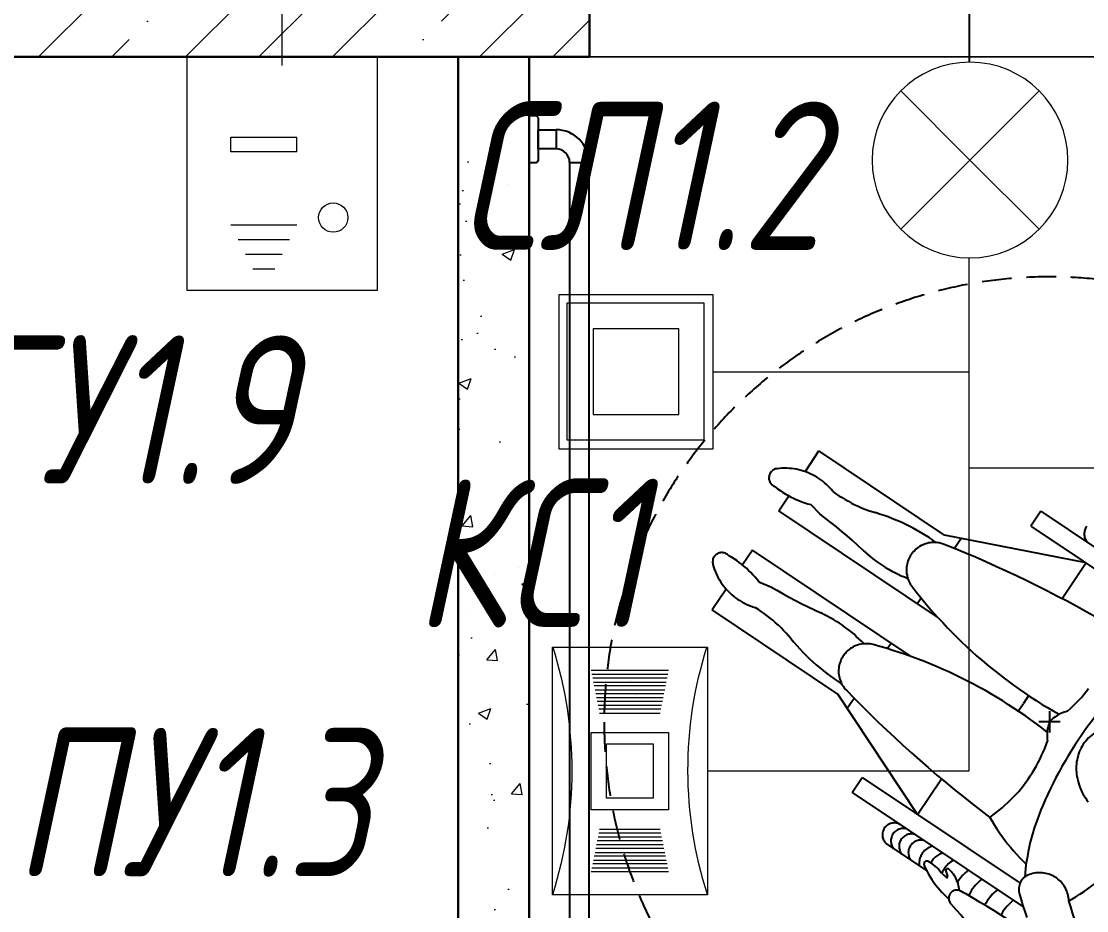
# Model space of a CAD drawing. Extents: x -96705 to 1864084, y -482104 to 235.
# Drawn here: x 558839 to 560632, y -141395 to -139897 of the extents above; entities that cross this region are included whole.
import ezdxf
from ezdxf import colors
from ezdxf.entities.mleader import LeaderData, LeaderLine
from ezdxf.enums import TextEntityAlignment as Align
from ezdxf.math import Vec2, Vec3

# ---------------------------------------------------------------- set-up
doc = ezdxf.new("R2010")
doc.units = 0
doc.header["$LTSCALE"] = 100
for name, pattern in [('ADSK_Штриховая_ш2 п1', [3, 2, -1]), ('CENTER', [2, 1.25, -0.25, 0.25, -0.25]), ('TRATTEGGIATA', [0.75, 0.5, -0.25])]:
    doc.linetypes.add(name, pattern=pattern)
doc.layers.add('Абонентское устройство GC-2001P1', color=7, linetype='Continuous', lineweight=9, true_color=0x800000)
doc.layers.add('Сигнальная лампа MP-0611W2', color=7, linetype='Continuous', lineweight=13, true_color=0x800000)
for name, color, linetype, lineweight in [('АР_Оси', 193, 'Continuous', 9), ('АР_Отметки', 250, 'Continuous', 15), ('АР_Перегородки газоблок', 165, 'Continuous', 30), ('АР_Перегородки газоблок_Штрих', 165, 'Continuous', 5), ('АР_Сущ Несущая стена', 202, 'Continuous', 30), ('АР_тонкая линия', 250, 'Continuous', 0), ('АР_Штриховка монолит', 250, 'Continuous', 9), ('СОУЭ', 3, 'Continuous', 30), ('СС_СЭС_Кабель', 180, 'Continuous', 30), ('текст', 7, 'Continuous', 15)]:
    doc.layers.add(name, color=color, linetype=linetype, lineweight=lineweight)
doc.layers.add('ТХ_сантехника', color=253, linetype='Continuous')
doc.styles.add('DEN', font='isocpeui.ttf', dxfattribs={"width": 0.8, "height": 300})
doc.styles.add('ISOCPEUR', font='isocpeui.ttf', dxfattribs={"height": 250})

# ---------------------------------------------------------------- blocks, each defined once
blk = doc.blocks.new('_DotSmall')
at = {"color": 0, "linetype": 'ByBlock', "const_width": 0.5}
blk.add_lwpolyline([(-0.0625, 0, 1), (0.0625, 0, 1)], format="xyb", close=True, dxfattribs=at)
blk = doc.blocks.new('Из_буфера26453')
at = {"color": 8}
for points in [[(177.4, 314.7), (388.7, 456.6)], [(412.1, 421.6), (388.7, 456.6)], [(365.2, 388.2), (367.5, 391.4), (370.5, 394.3), (373.1, 397.2), (376.3, 400.1), (379.2, 402.8), (382.4, 405.5), (385.8, 407.8), (389, 410.2), (392.5, 412.3), (396.2, 414.5), (399.6, 416.3), (403.3, 418.2), (407, 419.8), (411, 421.3), (414.8, 422.7), (418.7, 423.7), (422.7, 424.8), (426.7, 425.6), (430.7, 426.4), (434.9, 426.9), (438.9, 427.2), (442.9, 427.5), (451.1, 427.5), (455.3, 427.2), (459.3, 426.7)], [(459.3, 426.7), (460.9, 426.4), (462.5, 426.2), (463.8, 425.6), (465.1, 424.8), (466.5, 424), (467.8, 422.9), (468.8, 421.9), (469.9, 420.5), (470.7, 419.5), (471.5, 417.9), (472, 416.6), (472.6, 415), (472.8, 413.7), (473.1, 412.1), (473.1, 408.9), (472.6, 407.3), (472.3, 406), (471.5, 404.4), (470.9, 403), (469.9, 401.7), (469.1, 400.4), (468.1, 399.4), (466.7, 398.6), (465.4, 397.5), (464.1, 397), (462.5, 396.1)], [(462.5, 396.1), (458.5, 393), (454.3, 390.1), (450, 387.2), (445.5, 384.5), (441, 381.9), (436.5, 379.2), (431.7, 377.1), (427.2, 374.7), (422.4, 372.8), (417.4, 371), (412.6, 369.1), (407.6, 367.5), (402.6, 366.2)], [(365.2, 388.2), (360.1, 384.5), (355.1, 381.1), (349.8, 377.9), (344.5, 374.7), (339.2, 371.8), (333.9, 368.8), (328.3, 365.9), (322.7, 363.3), (317.2, 360.9), (311.3, 358.5), (305.5, 356.4), (299.7, 354.5), (293.8, 352.7)], [(456.4, 355.9), (439.7, 381.1)], [(387.4, 350.6), (392.5, 355.9), (397.5, 361.2), (402.6, 366.2)], [(15.1, 355.1), (-272.6, 162)], [(15.1, 355.1), (31.8, 330.1)], [(189.1, 176.6), (456.4, 355.9)], [(190.7, 302), (197, 306.5), (203.4, 310.8), (210.1, 314.7), (216.4, 318.7), (223.3, 322.7), (229.9, 326.2), (236.8, 329.9), (243.7, 333.1), (250.6, 336.5), (257.8, 339.4), (264.9, 342.3), (272.1, 345.3), (279.2, 347.9), (286.7, 350.3), (293.8, 352.7)], [(314.8, 289.6), (323.5, 297.5), (332.3, 305.5), (341.3, 313.4), (350.3, 321.1), (359.3, 328.5), (368.6, 336), (378.1, 343.4), (387.4, 350.6)], [(31.8, 330.1), (-233.9, 151.9)], [(-62.3, 329.3), (-61.2, 328), (-60.2, 326.4), (-59.4, 324.8), (-58.9, 323.3), (-58.3, 321.6), (-58.1, 319.8), (-57.8, 318.2), (-57.8, 314.7), (-58.1, 312.9), (-58.6, 311.3), (-59.1, 309.7), (-59.9, 307.9), (-60.7, 306.5), (-61.8, 305), (-62.9, 303.6)], [(-61, 267.8), (177.4, 314.7)], [(149.3, 309.2), (160.7, 292)], [(-111.6, 156.7), (-95.2, 166.5), (-78.7, 175.8), (-62.3, 185.1), (-45.6, 194.4), (-28.9, 203.4), (-11.9, 212.1), (5, 220.9), (22, 229.4), (39, 237.9), (56.2, 246.1), (73.5, 254), (90.7, 262), (108, 269.7), (125.4, 277.4), (142.9, 284.8), (160.4, 292), (178.2, 299.1)], [(178.2, 299.1), (180.6, 299.9), (183.2, 300.7), (185.9, 301.5), (188.3, 301.8), (190.9, 302.3), (199.1, 302.3), (201.8, 301.8), (204.5, 301.5), (206.8, 300.7), (209.5, 300.2), (212.2, 299.1), (214.5, 298.1), (216.9, 297), (219.3, 295.7), (221.4, 294.1), (223.6, 292.5), (225.7, 290.9), (227.5, 289), (229.4, 287.2), (231.2, 285.1), (232.8, 282.9), (234.4, 280.8), (235.8, 278.4), (236.8, 276), (237.9, 273.7), (238.9, 271), (239.7, 268.6), (240.3, 265.9), (240.8, 263.3), (241.1, 260.7), (241.3, 258), (241.3, 252.7), (241.1, 250), (240.5, 247.4), (240, 244.7), (239.2, 242.1), (238.4, 239.7), (237.3, 237.1), (236.3, 234.7), (235, 232.6), (233.4, 230.2), (231.8, 228)], [(233.6, 110.3), (500.9, 289.6)], [(314.8, 289.6), (310.3, 285.3), (305.8, 281.3), (301.2, 277.6), (296.5, 273.9), (291.7, 270.5), (286.7, 267), (281.6, 263.6), (276.6, 260.4), (271.5, 257.5), (266.2, 254.3), (260.9, 251.6), (255.6, 249), (250.1, 246.3), (244.8, 244.2), (239.2, 241.8)], [(500.9, 289.6), (517.6, 264.6)], [(489.8, 236), (493, 240), (496.4, 243.9), (499.9, 247.9), (503.6, 251.6), (507.3, 255.3), (511, 258.8), (515, 262.2), (519, 265.7), (523.2, 268.6), (527.2, 271.8), (531.7, 274.7), (535.9, 277.4), (540.4, 280)], [(540.4, 280), (541.5, 281.1), (542.8, 282.1), (544.1, 282.9), (545.5, 283.7), (546.8, 284.3), (548.4, 284.8), (550, 285.1), (551.6, 285.3), (553.2, 285.3), (554.5, 285.1), (556.1, 284.8), (557.7, 284.3), (559, 283.7), (560.3, 282.9), (561.6, 282.1), (563, 281.1), (564.1, 280), (565.1, 278.7), (565.9, 277.6), (566.7, 276), (567.2, 274.7), (567.5, 273.1), (567.7, 271.5), (568, 270.2), (568, 268.6), (567.7, 267), (567.5, 265.4)], [(-61, 267.8), (-20.7, 207.6)], [(567.5, 265.4), (566.4, 261.5), (565.1, 257.7), (563.5, 253.8), (561.9, 250), (560.3, 246.3), (558.2, 242.6), (556.3, 239.2), (554, 235.7), (551.9, 232.3), (549.4, 229.1), (546.8, 225.9), (544.1, 222.7), (541.2, 219.8), (538.4, 216.9), (535.4, 214.3), (532.2, 211.6), (529, 208.9), (525.6, 206.5), (522.2, 204.5), (518.7, 202.3), (515, 200.4), (511.3, 198.6), (507.6, 197), (503.8, 195.4), (499.9, 194.1), (496.2, 192.8)], [(489.8, 236), (483.2, 233.1), (476.5, 230.4), (469.6, 227.8)], [(231.8, 228), (224.9, 219), (217.7, 210), (210.6, 201.3), (203.1, 192.5), (195.7, 184), (188, 175.5), (180.3, 167.3), (172.6, 158.8), (164.7, 150.9), (156.7, 142.6), (148.5, 134.7), (140.3, 127), (131.8, 119.3), (123.3, 111.6), (114.8, 104.2), (106.1, 96.8), (97.3, 89.6), (88.3, 82.5), (79.3, 75.6), (70.3, 68.7), (61, 62), (51.7, 55.4), (42.5, 48.8), (32.9, 42.4), (23.3, 36.3), (13.8, 30.2), (4, 24.4), (-5.8, 18.5), (-15.6, 13)], [(469.6, 227.8), (459.6, 221.9), (449.2, 215.9), (438.9, 210.3), (428.3, 204.7), (417.7, 199.1), (407, 193.8), (396.5, 188.8), (385.6, 183.8)], [(545, 223.8), (568.3, 188.8)], [(216.7, 208.7), (222.7, 199.4)], [(312.9, 131.8), (317.2, 136), (321.4, 140.3), (325.9, 144.2), (330.1, 148.2), (334.9, 152.2), (339.4, 155.9), (344.5, 159.3), (349.2, 163.1), (354.3, 166.3), (359.3, 169.4), (364.4, 172.6), (369.7, 175.5), (375, 178.4), (380.3, 181.1), (385.6, 183.8)], [(356.9, 46.9), (568.3, 188.8)], [(436.2, 140.5), (439.9, 145.3), (444.2, 149.8), (448.4, 154.3), (452.6, 158.8), (456.9, 163.1), (461.7, 167.1), (466.2, 171.3), (470.9, 175), (475.7, 179), (480.8, 182.7), (485.8, 186.1), (490.8, 189.6), (496.2, 192.8)], [(-29.7, 18), (-34.5, 22.5), (-39.2, 27), (-44, 31.5), (-48.5, 36.3), (-53, 41.1), (-57.3, 46.1), (-61.2, 51.2), (-65.2, 56.5)], [(4.5, -17.2), (13.5, -10.1), (22.5, -3.2), (31.8, 3.4), (41.1, 10.1), (50.4, 16.4), (59.9, 22.8), (69.5, 29.1), (79, 35.3), (88.6, 41.1), (98.4, 46.9), (108.5, 52.8), (118.3, 58.1), (128.3, 63.7), (138.4, 68.9), (148.5, 74), (158.9, 79), (169.2, 83.8), (179.5, 88.6), (189.9, 93), (200.5, 97.3), (211.1, 101.6), (221.7, 105.8), (232.3, 109.8), (242.9, 113.5), (253.8, 117.2), (264.6, 120.6), (275.5, 124.1), (286.4, 127.3), (297.3, 130.2)], [(273.7, 123.6), (267.3, 132.8)], [(297.3, 130.2), (299.9, 131), (302.6, 131.5), (305.2, 131.8), (313.2, 131.8), (315.8, 131.5), (318.5, 131), (321.2, 130.5), (323.8, 129.6), (326.2, 128.9), (328.8, 127.8), (331.2, 126.5), (333.3, 125.1), (335.7, 123.8), (337.9, 122.2), (340, 120.4), (341.8, 118.5), (343.7, 116.7), (345.5, 114.8), (347.1, 112.4), (348.4, 110.3), (349.8, 107.9), (351.1, 105.5), (352.2, 103.1), (353.2, 100.8), (354, 98.1), (354.5, 95.4), (355.1, 92.8), (355.3, 90.2), (355.6, 87.5), (355.6, 82.2), (355.3, 79.5), (354.8, 76.9), (354.3, 74.3), (353.5, 71.8), (352.7, 69.2), (351.6, 66.8), (350.6, 64.4), (349.2, 62), (347.6, 59.6), (346.1, 57.6), (344.5, 55.4), (342.6, 53.6)], [(436.2, 140.5), (431.2, 134.4), (426.2, 128.9), (421.1, 123), (415.8, 117.5), (410.2, 111.9), (404.7, 106.6), (399.1, 101.3), (393.3, 96.2), (387.4, 91.2), (381.6, 86.5), (375.5, 81.7), (369.4, 76.9), (363, 72.7), (356.7, 68.2), (350.3, 63.9)], [(-127, 66.5), (-119.9, 59.1), (-112.7, 51.4), (-105.5, 43.7), (-98.6, 36.1), (-91.7, 28.1), (-85.1, 19.9), (-78.5, 11.9), (-72.1, 3.4), (-65.8, -4.8), (-59.7, -13.3), (-53.6, -21.7), (-47.7, -30.5)], [(35.3, 45.3), (44.6, 31.3)], [(342.6, 53.6), (329.4, 40), (316.1, 26.5), (302.6, 13), (288.8, -0.3), (275.3, -13.3), (261.2, -26.3), (247.4, -39.2), (233.1, -52), (219.1, -64.5), (204.7, -76.9), (190.2, -89.4), (175.5, -101.6), (161, -113.8), (146.1, -125.7), (131.3, -137.4), (116.4, -149), (101.3, -160.7)], [(223, -156), (356.9, 46.9)], [(341, 23.1), (329.6, 40)], [(-29.7, 18), (-26.8, 17.2), (-23.9, 16.4), (-21.2, 15.4), (-18.3, 14.3), (-15.6, 13), (-13, 11.4), (-10.6, 9.8), (-8.2, 8.2), (-5.8, 6.4), (-3.5, 4.2), (-1.3, 2.1), (0.5, 0)], [(0.5, 18), (0.5, -18)], [(53.8, 17.5), (44.6, 31.3)], [(-17.5, 0), (18.6, 0)], [(-1.3, 2.6), (0, 0), (1.1, -2.7), (2.1, -5.6), (2.9, -8.5), (3.7, -11.4), (4.3, -14.3), (4.5, -17.2), (4.8, -20.2), (4.8, -26.3), (4.5, -29.2), (4, -32.1)], [(-79.5, -16.2), (-76.4, -18), (-73.5, -19.9), (-70.5, -22), (-67.9, -24.4), (-65.2, -26.8), (-62.9, -29.4), (-60.5, -32.1), (-58.3, -34.7), (-56.2, -37.7)], [(-47.7, -30.5), (-41.9, -39.2), (-36.3, -48), (-30.7, -57), (-25.5, -66.1), (-20.4, -75.1), (-15.4, -84.3), (-10.3, -93.4), (-5.6, -102.9), (-1.1, -112.2), (3.5, -121.7), (7.7, -131.3), (11.9, -140.8)], [(101.3, -160.7), (95.7, -156.7), (90.7, -153), (85.4, -148.8), (80.4, -144.5), (75.6, -140.3), (70.8, -135.8), (66, -131.3), (61.5, -126.8), (57, -121.7), (52.5, -116.9), (48.5, -111.9), (44.3, -106.9), (40.3, -101.6), (36.6, -96.3), (32.9, -90.7), (29.4, -85.4), (26, -79.8), (22.5, -74), (19.6, -68.2), (16.4, -62.3), (13.8, -56.5), (11.1, -50.7), (8.5, -44.6), (6.1, -38.4), (4, -32.1)], [(-56.2, -37.7), (-54.3, -40.6), (-52.8, -43.8), (-51.2, -47), (-49.6, -50.1), (-48.5, -53.6), (-47.4, -56.8), (-46.4, -60.2), (-45.9, -63.9), (-45.1, -67.4)], [(-45.1, -67.4), (-44.8, -70.8), (-44.5, -74.3), (-44.5, -81.4), (-44.8, -85.1), (-45.1, -88.6), (-45.6, -92), (-46.4, -95.5), (-47.2, -98.9), (-48, -102.4)], [(-48, -102.4), (-49.3, -106.3), (-50.7, -110.1), (-52.2, -113.8), (-54.1, -117.5), (-55.7, -121.2), (-57.8, -124.6), (-59.9, -128.1), (-62, -131.5), (-64.4, -134.7)], [(316.1, -93.6), (50.1, -271.8)], [(223, -156), (182.7, -95.7)], [(332.8, -118.6), (316.1, -93.6)], [(332.8, -118.6), (44.8, -311.6)], [(11.9, -140.8), (15.1, -148.3), (18, -156), (21, -163.6), (23.6, -171.3), (26.3, -179), (28.6, -187), (30.8, -194.9), (32.9, -202.6), (34.7, -210.6), (36.3, -218.8), (37.9, -226.8), (39.5, -234.7)], [(101.3, -160.7), (97.3, -167.3), (93.4, -174), (89.1, -180.3), (84.9, -186.7), (80.4, -193.1), (75.8, -199.2), (71.1, -205.3), (66, -211.1), (61.3, -216.9), (56.2, -222.8), (50.9, -228.6), (45.6, -233.9), (40, -239.5)], [(240.8, -180.1), (242.6, -179.8), (244.5, -179.5), (246.3, -179.3), (248.2, -179.3), (249.8, -179.5), (251.7, -180.1), (253.5, -180.6), (255.1, -181.1), (256.7, -181.9), (258.3, -183), (259.9, -184), (261.2, -185.1), (262.5, -186.4), (263.6, -188), (264.6, -189.3), (265.4, -190.9), (266.2, -192.8), (266.8, -194.4), (267.3, -196.2), (267.6, -198.1), (267.6, -201.5), (267.3, -203.4), (267, -205.3), (266.5, -206.8), (266, -208.7), (265.2, -210.3), (264.1, -211.9), (263.1, -213.5)], [(250.9, -173.4), (252.4, -172.6), (254.1, -171.9), (255.6, -171.1), (257.2, -170.5), (258.8, -170.3), (260.7, -170), (262.5, -170), (264.1, -170.3), (266, -170.5), (267.6, -170.8), (269.2, -171.3), (270.8, -172.1), (272.4, -172.9), (273.9, -174), (275.3, -175), (276.3, -176.1), (277.6, -177.4), (278.7, -179), (279.5, -180.3), (280.3, -181.9), (280.8, -183.5), (281.4, -185.4), (281.9, -187), (281.9, -192.3), (281.6, -193.9), (281.4, -195.7), (280.6, -197.3), (280, -198.9), (279.2, -200.5), (278.2, -201.8), (277.1, -203.1), (275.8, -204.5), (274.5, -205.5), (273.1, -206.6)], [(227, -189.3), (228.9, -188.8), (230.7, -188.6), (234.4, -188.6), (236, -188.8), (237.9, -189.1), (239.7, -189.6), (241.3, -190.4), (242.9, -191.2), (244.5, -192.3), (246.1, -193.3), (247.4, -194.4), (248.7, -195.7), (249.8, -197.1), (250.9, -198.6), (251.7, -200.2), (252.4, -201.8), (253, -203.7), (253.5, -205.5), (253.8, -207.1), (253.8, -212.7), (253.3, -214.6), (252.7, -216.2), (252.2, -218), (251.4, -219.6), (250.3, -221.2), (249.5, -222.5)], [(197.3, -209.5), (199.4, -210), (201.5, -210.6), (203.4, -211.6), (205.5, -212.7), (207.4, -213.7), (209, -215.1), (210.8, -216.4), (212.4, -218), (213.7, -219.9), (215.1, -221.5), (216.1, -223.6), (217.2, -225.4), (218, -227.5), (218.8, -229.7), (219.3, -231.8), (219.6, -233.9), (219.8, -236), (219.8, -240.5), (219.6, -242.7)], [(273.1, -206.6), (207.4, -250.9)], [(211.6, -200), (213.2, -199.4), (215.1, -199.2), (218.8, -199.2), (220.6, -199.4), (222.2, -199.7), (224.1, -200.2), (225.7, -200.7), (227.5, -201.5), (228.9, -202.6), (230.4, -203.7), (231.8, -205), (233.1, -206.3), (234.2, -207.6), (235.2, -209.2), (236, -210.8), (236.8, -212.4), (237.3, -214), (237.9, -215.9), (238.1, -217.7), (238.4, -219.6), (238.1, -221.5), (238.1, -223), (237.6, -224.9), (237.3, -226.8), (236.6, -228.3), (235.8, -229.9), (235, -231.5), (233.9, -233.1)], [(162.3, -232.8), (164.4, -234.4), (166.8, -235.8), (168.9, -237.6), (171.1, -239.2), (172.9, -241.1), (174.8, -243.2), (176.4, -245.3), (178, -247.4), (179.3, -249.8), (180.6, -252.2), (181.6, -254.8)], [(179.8, -221.2), (181.6, -221.7), (183.8, -222.2), (185.6, -223), (187.5, -224.1), (189.4, -225.1), (190.9, -226.2), (192.5, -227.5), (194.1, -229.1), (195.7, -230.7), (196.8, -232.3), (198.1, -233.9), (199.1, -235.8), (199.9, -237.6)], [(-43.7, -294.6), (-50.7, -290.1), (-57.5, -285.9), (-64.2, -281.1), (-70.8, -276.3), (-77.4, -271.6), (-83.8, -266.5), (-90.2, -261.2), (-96.2, -255.9), (-102.4, -250.6), (-108.4, -245), (-114.3, -239.5), (-120.1, -233.6)], [(39.5, -234.7), (40.3, -241.3), (41.1, -247.7), (41.6, -254.3), (42.2, -260.7)], [(137.4, -249.5), (140, -251.7), (142.4, -254), (145.1, -256.4), (147.2, -258.8), (149.6, -261.5), (151.7, -264.1), (153.5, -266.8), (155.4, -269.7)], [(152.5, -284), (152.7, -281.1), (153, -278.2), (153.8, -275.3), (154.6, -272.3), (155.4, -269.7), (156.4, -267), (157.8, -264.1), (159.1, -261.7), (160.7, -259.1), (162.3, -256.7), (164.2, -254.3), (166, -252.2), (168.1, -250.1), (170.2, -248.2)], [(211.6, -242.1), (209.5, -246.9), (206.8, -251.7), (204.2, -256.4), (201.5, -261.2), (198.6, -265.7), (195.5, -270.2), (192.3, -274.5), (188.8, -278.7), (185.4, -282.9), (181.6, -286.9), (178, -290.9), (174.2, -294.6), (170.2, -298.3)], [(170.2, -248.2), (170.8, -247.7), (171.6, -247.4), (172.9, -247.4), (173.4, -247.7), (174, -248), (174.5, -248.5), (175, -249), (175.3, -249.5), (175.5, -250.1), (175.3, -250.9), (175.3, -251.4)], [(185.6, -250.3), (182.2, -254), (178.5, -258), (174.8, -261.7)], [(185.6, -250.3), (188, -247.7), (190.4, -245.3), (193, -242.9), (195.7, -240.8), (198.6, -238.7), (201.5, -236.8), (204.5, -234.9)], [(203.9, -235.2), (204.7, -234.9), (205.5, -234.7), (206.6, -234.4), (207.4, -234.4), (208.2, -234.7), (209.2, -234.9), (210.1, -235.5), (210.6, -236), (211.4, -236.8), (211.6, -237.6), (211.9, -238.4), (212.2, -239.2), (212.2, -240.3), (211.9, -241.1), (211.6, -242.1)], [(-32.1, -301.3), (-31.8, -298.3), (-31.5, -295.7), (-31, -292.8), (-30.5, -290.1), (-29.4, -287.5), (-28.6, -284.8), (-27.6, -282.2), (-26.3, -279.8), (-24.6, -277.1), (-23.3, -274.7), (-21.5, -272.6), (-19.6, -270.5), (-17.8, -268.4), (-15.6, -266.5), (-13.5, -264.7), (-11.4, -262.8), (-9, -261.5), (-6.6, -259.9), (-4, -258.6), (-1.3, -257.5), (1.3, -256.4), (4, -255.6), (6.6, -255.1), (9.6, -254.6), (12.2, -254), (20.7, -254), (23.6, -254.3), (26.3, -254.8), (29.2, -255.4), (31.8, -256.2), (34.5, -257.2), (37.1, -258.3), (39.5, -259.4), (42.2, -260.7)], [(42.2, -260.7), (43.8, -262.3), (45.1, -263.9), (46.4, -265.4), (47.7, -267), (48.8, -268.9), (49.8, -271), (50.7, -272.9), (51.2, -275), (51.7, -277.1), (52, -279.3), (52.2, -281.4), (52.2, -283.5), (52, -285.6), (51.7, -287.7), (51.2, -289.9)], [(114.6, -264.9), (117.2, -267.3), (120.1, -269.7), (122.5, -272.3), (125.2, -275), (127.5, -277.7), (129.7, -280.6), (131.8, -283.5), (133.7, -286.7), (135.5, -289.9), (137.1, -293)], [(174.8, -261.7), (174.2, -262), (173.7, -262.3), (173.2, -262.3), (172.6, -262), (172.1, -261.7), (171.9, -261.2), (171.9, -260.2), (172.1, -259.6)], [(175.3, -251.4), (174.8, -253.3), (174.2, -254.8), (173.7, -256.4), (172.9, -258), (172.1, -259.6)], [(27.9, -362.8), (38.7, -354.8), (49.6, -347.1), (60.7, -339.7), (71.9, -332.3), (83, -324.9), (94.4, -317.7), (105.8, -310.8), (117.5, -303.9), (128.9, -297), (140.6, -290.4), (152.5, -284)], [(88, -282.7), (91, -285.1), (93.6, -287.5), (96.3, -290.1), (98.9, -292.8), (101.3, -295.7), (103.4, -298.6), (105.5, -301.5), (107.4, -304.7), (109.3, -307.9)], [(145.6, -288.5), (146.4, -287.5), (147.4, -286.7), (148.5, -285.6), (149.8, -284.8), (151.2, -284.3), (152.5, -283.7), (153.8, -283.5), (155.4, -283.2), (158.1, -283.2), (159.6, -283.5), (161, -284), (162.3, -284.5), (163.6, -285.1), (164.7, -285.9), (165.7, -286.9), (166.8, -288), (167.6, -289.1), (168.4, -290.1), (169.2, -291.4), (169.7, -292.8), (170, -294.3), (170.2, -295.7), (170.2, -298.6), (170, -299.9), (169.5, -301.3), (168.9, -302.6), (168.4, -303.9), (167.6, -305.2), (166.8, -306.3)], [(-65.8, -467.8), (-65, -457.2), (-63.9, -446.6), (-62.6, -436), (-61.2, -425.4), (-59.7, -415), (-57.8, -404.4), (-56, -394.1), (-54.1, -383.5), (-51.7, -373.1), (-49.3, -362.8), (-46.9, -352.4), (-44.3, -342.1), (-41.4, -331.7), (-38.4, -321.7), (-35.3, -311.3), (-32.1, -301.3)], [(-32.1, -301.3), (-37.9, -298.1), (-43.7, -294.6)], [(51.2, -289.9), (48.5, -299.6), (45.4, -309.8), (42.2, -319.5), (39, -329.6)], [(61.5, -300.4), (64.4, -302.9), (67.1, -305.2), (69.8, -307.9), (72.1, -310.5), (74.5, -313.5), (76.9, -316.4), (79, -319.5), (80.9, -322.5), (82.7, -325.9)], [(166.8, -306.3), (158.3, -316.1), (149.6, -325.7), (140.8, -335.5), (131.8, -344.7), (123.1, -354.3), (113.8, -363.5), (104.5, -372.6), (95.2, -381.6), (85.7, -390.3), (76.1, -399.1), (66.3, -407.9), (56.5, -416.4), (46.7, -424.8), (36.6, -433), (26.5, -441), (16.2, -449), (5.8, -456.9), (-4.5, -464.6), (-15.1, -472), (-25.7, -479.4), (-36.6, -486.9)]]:
    blk.add_lwpolyline(points, dxfattribs=at)
at = {"color": 8, "linetype": 'TRATTEGGIATA'}
blk.add_circle((0.3, -0.3), 750.2, dxfattribs=at)
blk = doc.blocks.new('A$C946e2b93')
at = {"layer": 'Абонентское устройство GC-2001P1', "color": 6, "lineweight": 15, "true_color": 0xff00ff}
for p, q in [((0, 393.7), (319.9, 393.7)), ((0, 0), (0, 393.7)), ((319.9, 393.7), (319.9, 0)), ((73.8, 258.4), (184.6, 258.4)), ((73.8, 233.8), (73.8, 258.4)), ((184.6, 233.8), (184.6, 258.4)), ((184.6, 233.8), (73.8, 233.8)), ((73.8, 110.7), (184.6, 110.7)), ((86.1, 86.1), (172.3, 86.1)), ((98.4, 61.5), (160, 61.5)), ((110.7, 36.9), (147.6, 36.9)), ((319.9, 0), (0, 0))]:
    blk.add_line(p, q, dxfattribs=at)
blk.add_circle((246.1, 123), 24.6, dxfattribs=at)
blk = doc.blocks.new('A$C8fdd7f7d')
at = {"color": 6, "lineweight": 15, "true_color": 0xff00ff}
for points in [[(0, 495), (494.3, 495), (494.3, 0), (0, 0)], [(29.5, 466.8), (467.5, 466.8), (467.5, 26.7), (29.5, 26.7), (29.5, 26.7)], [(110.8, 384.9), (385.5, 384.9), (385.5, 110.3), (110.8, 110.3)]]:
    blk.add_lwpolyline(points, close=True, dxfattribs=at)
blk = doc.blocks.new('A$C3909d250')
at = {"color": 6, "lineweight": 0, "true_color": 0xff00ff}
for p, q in [((74.5, 360.2), (74.5, 372.6)), ((74.5, 280.7), (74.5, 360.2)), ((87, 370.2), (87, 299.4)), ((99.4, 295.6), (99.4, 367.7)), ((111.8, 365.2), (111.8, 283.2)), ((124.2, 283.2), (124.2, 362.7)), ((136.6, 360.2), (136.6, 284.5)), ((149.1, 275.8), (149.1, 357.7)), ((161.5, 355.3), (161.5, 275.8)), ((173.9, 298.1), (173.9, 352.8)), ((186.3, 350.3), (186.3, 288.2)), ((198.7, 291.9), (198.7, 347.8)), ((211.2, 345.3), (211.2, 300.6)), ((583.8, 345.3), (583.8, 262.1)), ((596.2, 291.9), (596.2, 347.8)), ((608.7, 350.3), (608.7, 285.7)), ((621.1, 305.6), (621.1, 352.8)), ((633.5, 355.3), (633.5, 282)), ((645.9, 304.3), (645.9, 357.7)), ((658.3, 360.2), (658.3, 282)), ((670.8, 299.4), (670.8, 362.7)), ((683.2, 365.2), (683.2, 289.4)), ((695.6, 347.8), (695.6, 367.7)), ((695.6, 273.3), (695.6, 347.8)), ((708, 370.2), (708, 310.5)), ((720.4, 360.2), (720.4, 372.6)), ((720.4, 298.1), (720.4, 360.2)), ((708, 310.6), (708, 228.6)), ((74.5, 202.5), (74.5, 280.7)), ((87, 299.4), (87, 217.4)), ((99.4, 277), (99.4, 295.6)), ((99.4, 195), (99.4, 277)), ((111.8, 283.2), (111.8, 218.6)), ((124.2, 202.5), (124.2, 283.2)), ((136.6, 284.6), (136.6, 213.6)), ((149.1, 218.6), (149.1, 275.8)), ((161.5, 275.9), (161.5, 195)), ((173.9, 226.1), (173.9, 298.1)), ((186.3, 288.2), (186.3, 213.6)), ((198.7, 219.9), (198.7, 291.9)), ((211.2, 300.6), (211.2, 203.7)), ((596.2, 228.6), (596.2, 291.9)), ((608.7, 285.7), (608.7, 267.1)), ((621.1, 223.6), (621.1, 305.6)), ((633.5, 282), (633.5, 201.2)), ((645.9, 222.3), (645.9, 304.3)), ((658.3, 282), (658.3, 200)), ((670.8, 217.4), (670.8, 299.4)), ((683.2, 289.4), (683.2, 208.7)), ((720.4, 258.4), (720.4, 298.1)), ((108.1, 247.2), (108.2, 247.4)), ((583.8, 262.1), (583.8, 198.7)), ((608.7, 267.1), (608.7, 187.6)), ((695.6, 254.6), (695.6, 273.3)), ((695.6, 208.7), (695.6, 254.6)), ((720.4, 192.5), (720.4, 258.4)), ((87, 217.4), (87, 198.7)), ((111.8, 219), (111.8, 145.3)), ((136.6, 213.6), (136.6, 136.6)), ((149.1, 139.1), (149.1, 218.6)), ((154, 229.8), (154, 229.8)), ((173.9, 144.1), (173.9, 226.1)), ((186.3, 213.6), (186.3, 146.6)), ((198.7, 149.1), (198.7, 219.9)), ((596.2, 149.1), (596.2, 228.6)), ((621.1, 144.1), (621.1, 223.6)), ((645.9, 139.1), (645.9, 222.3)), ((670.8, 134.2), (670.8, 217.4)), ((683.2, 208.7), (683.2, 131.7)), ((695.6, 129.2), (695.6, 208.7)), ((708, 228.6), (708, 151.5)), ((74.5, 124.2), (74.5, 202.5)), ((87, 198.7), (87, 126.7)), ((99.4, 129.2), (99.4, 195)), ((124.2, 134.2), (124.2, 202.5)), ((161.5, 195), (161.5, 147.8)), ((211.2, 203.7), (211.2, 151.5)), ((583.8, 198.7), (583.8, 177.6)), ((583.8, 177.6), (583.8, 151.5)), ((608.7, 187.6), (608.7, 146.6)), ((633.5, 201.2), (633.5, 141.6)), ((658.3, 200), (658.3, 136.6)), ((720.4, 124.2), (720.4, 192.5)), ((111.8, 145.3), (111.8, 131.7)), ((161.5, 147.8), (161.5, 141.6)), ((708, 151.5), (708, 126.7))]:
    blk.add_line(p, q, dxfattribs=at)
at = {"color": 6, "lineweight": 5, "true_color": 0xff00ff}
blk.add_lwpolyline([(795, 496.9), (0, 496.9), (0, 0), (795, 0)], close=True, dxfattribs=at)
at = {"color": 6, "lineweight": 0, "true_color": 0xff00ff}
for points in [[(521.7, 372.6), (273.3, 372.6), (273.3, 124.2), (521.7, 124.2)], [(484.4, 323), (310.5, 323), (310.5, 173.9), (484.4, 173.9)]]:
    blk.add_lwpolyline(points, close=True, dxfattribs=at)
at = {"color": 6, "lineweight": 5, "true_color": 0xff00ff}
blk.add_arc((395.3, 1747.5), 1312.8, 252.4759, 287.695, dxfattribs=at)
at = {"color": 6, "lineweight": 0, "true_color": 0xff00ff}
blk.add_arc((393.9, -1252), 1314.1, 72.3137, 107.4415, dxfattribs=at)
blk = doc.blocks.new('A$Cacdfc627')
at = {"layer": 'Сигнальная лампа MP-0611W2', "color": 6, "lineweight": 15, "true_color": 0xff00ff}
for q in [(-221.9, 221.9), (221.9, 221.9), (-221.9, -221.9), (221.9, -221.9)]:
    blk.add_line((0, 0), q, dxfattribs=at)
blk.add_circle((0, 0), 313.9, dxfattribs=at)

msp = doc.modelspace()

# ---------------------------------------------------------------- hatches: boundary and pattern name
at = {"layer": 'АР_Перегородки газоблок_Штрих', "ltscale": 100}
h = msp.add_hatch(dxfattribs=at)
h.set_pattern_fill('AR-CONC', color=8, scale=30)
h.set_pattern_definition([(50, (731759.35, -211092.4), (215.17805, -18.82564), [22.5, -247.5]), (355, (731759.35, -211092.4), (-41.6254, 225.65764), [18, -198]), (100.45144, (731777.28, -211093.96), (173.55265, 206.832), [19.12206, -210.34263]), (46.1842, (731759.35, -211032.4), (320.1724, -49.6558), [33.75, -371.25]), (96.63564, (731786.03, -211036.53), (280.3986, 292.2356), [28.6831, -315.5141]), (351.18416, (731759.35, -211032.4), (280.3986, 292.2356), [27, -297]), (21, (731789.35, -211047.4), (179.07212, -120.78567), [22.5, -247.5]), (326, (731789.35, -211047.4), (72.9946, 217.54501), [18, -198]), (71.45144, (731804.27, -211057.46), (252.06671, 96.75935), [19.12206, -210.34263]), (37.5, (731759.35, -211092.394), (3.647957, 99.868156), [0, -195.6, 0, -201, 0, -198.75]), (7.5, (731759.35, -211092.39), (78.92086, 118.323514), [0, -114.6, 0, -191.1, 0, -75.75]), (327.5, (731692.45, -211092.394), (160.14673, -6.76646), [0, -75, 0, -234, 0, -310.5]), (317.5, (731662.45, -211092.4), (174.95585, 30.03149), [0, -97.5, 0, -155.4, 0, -220.5])])
h.paths.add_polyline_path([(559573.9, -140096.7), (559573.9, -144246.7), (559693.9, -144246.7), (559693.9, -140096.7)])
at = {"layer": 'АР_Штриховка монолит', "ltscale": 100}
h = msp.add_hatch(dxfattribs=at)
h.set_pattern_fill('ANSI35', color=8, scale=700)
h.set_pattern_definition([(45, (-417410.31, -41396.82), (-123.743687, 123.743687), []), (45, (-417286.57, -41396.82), (-123.743687, 123.743687), [218.75, -43.75, 0, -43.75])])
h.paths.add_polyline_path([(559795.5, -139756.7), (558033.6, -139756.7), (558033.6, -139956.7), (559795.5, -139956.7)])

# ---------------------------------------------------------------- linework, layer by layer
at = {"layer": 'АР_Оси', "color": 8, "linetype": 'CENTER', "ltscale": 1000}
msp.add_line((507391.7, -139956.7), (590988.9, -139956.7), dxfattribs=at)
at = {"layer": 'АР_Перегородки газоблок', "color": 8, "ltscale": 100}
for points in [[(559573.9, -144106.7), (559573.9, -139956.7)], [(559693.9, -139956.7), (559693.9, -142509.3)]]:
    msp.add_lwpolyline(points, dxfattribs=at)
at = {"layer": 'АР_Сущ Несущая стена', "color": 8, "ltscale": 100}
for p in [(559795.5, -139756.7), (558033.6, -139956.7)]:
    msp.add_line(p, (559795.5, -139956.7), dxfattribs=at)
at = {"layer": 'АР_тонкая линия', "color": 8, "linetype": 'ADSK_Штриховая_ш2 п1', "ltscale": 50}
msp.add_line((560962.5, -139956.7), (559795.5, -139956.7), dxfattribs=at)
at = {"layer": 'СС_СЭС_Кабель', "lineweight": 13, "ltscale": 500}
for points in [[(559277.8, -139970.9), (559277.8, -138901.7), (546605.8, -138901.7), (546605.8, -140044.4)], [(560003.3, -140487.5), (560433.9, -140487.5)], [(561737.2, -140649.5), (560433.9, -140649.5)]]:
    msp.add_lwpolyline(points, dxfattribs=at)
at = {"layer": 'ТХ_сантехника', "color": 8}
for p, q in [((559761.9, -140134.4), (559761.9, -142005.9)), ((559761.9, -140134.4), (559793.9, -140134.4)), ((559793.9, -140134.4), (559793.9, -142005.9))]:
    msp.add_line(p, q, dxfattribs=at)
msp.add_lwpolyline([(559693.9, -140135.4), (559693.9, -140055.4), (559703.9, -140055.4, -0.414214), (559708.9, -140060.4), (559708.9, -140130.4, -0.414214), (559703.9, -140135.4)], format="xyb", close=True, dxfattribs=at)
msp.add_lwpolyline([(559738.9, -140111.4), (559708.9, -140111.4), (559708.9, -140079.4), (559738.9, -140079.4)], close=True, dxfattribs=at)
for radius in [55, 23]:
    msp.add_arc((559738.9, -140134.4), radius, 0, 90, dxfattribs=at)

# ---------------------------------------------------------------- block references
at = {"color": 8, "ltscale": 250.120383, "xscale": -1, "rotation": 359.9999999999467}
msp.add_blockref('Из_буфера26453', (560570.4, -141077.1), dxfattribs=at)
at = {"layer": 'СОУЭ', "color": 30, "lineweight": 30, "true_color": 0xf26722}
msp.add_blockref('A$C946e2b93', (559117.8, -140350.4), dxfattribs=at)
at = {"layer": 'СОУЭ', "color": 5, "xscale": -0.5249999999999999, "yscale": 0.5249999999999999, "zscale": 0.5249999999999999}
for name, p, rotation in [('A$C8fdd7f7d', (559743.4, -140617.2), 270), ('A$C3909d250', (559993.7, -140951.2), 90)]:
    msp.add_blockref(name, p, dxfattribs=dict(at, rotation=rotation))

# ---------------------------------------------------------------- texts
at = {"layer": 'текст', "lineweight": 30, "style": 'DEN', "width": 0.8}
for s, p in [('СЛ1.2', (559574.9, -140357)), ('КС1', (559499.9, -140992.4)), ('ПУ1.3', (558826.2, -141412.7))]:
    msp.add_text(s, height=250, dxfattribs=at).set_placement(p, align=Align.BOTTOM_LEFT)
at = {"layer": 'текст', "color": 7, "insert": (558569.6, -140426), "char_height": 250, "width": 3125.083, "attachment_point": 1, "style": 'DEN'}
msp.add_mtext('ГГУ1.9', dxfattribs=at)

# ---------------------------------------------------------------- leaders
at = {"layer": 'АР_Отметки', "color": 8}
ml = msp.add_multileader_mtext('Standard', dxfattribs=at)
ml.set_content('{\\W0.8;-2,950}', color=8, style='ISOCPEUR')
ml.set_leader_properties(color=8, linetype='Continuous', lineweight=-1)
ml.set_arrow_properties(name='DOTSMALL')
ml.build(insert=Vec2(0, 0))
ml.multileader.update_dxf_attribs({"has_text_frame": 1, "text_left_attachment_type": 4, "text_right_attachment_type": 4, "dogleg_length": 100, "arrow_head_size": 180})
ctx = ml.context
ctx.base_point, ctx.char_height, ctx.arrow_head_size, ctx.landing_gap_size, ctx.plane_origin = Vec3(582768.9, -145669), 250, 180, 50, Vec3(582687.5, -146947.1)
ctx.left_attachment, ctx.right_attachment = 4, 4
notes = []
notes.append((ctx, [(0, (0, 0, 0), (0, 0), (1, 0), 1, [])]))
ctx.mtext.insert, ctx.mtext.width, ctx.mtext.defined_height, ctx.mtext.line_spacing_style, ctx.mtext.flow_direction = Vec3(582818.9, -145335.7), 769.989, 343.9, 2, 5
ml = msp.add_multileader_mtext('Standard', dxfattribs=at)
ml.set_content('-2,850', color=8, style='ISOCPEUR')
ml.set_leader_properties(color=8, linetype='Continuous', lineweight=-1)
ml.set_arrow_properties(name='DOTSMALL')
ml.build(insert=Vec2(0, 0))
ml.multileader.update_dxf_attribs({"has_text_frame": 1, "text_left_attachment_type": 4, "text_right_attachment_type": 4, "dogleg_length": 100, "arrow_head_size": 180})
ctx = ml.context
ctx.base_point, ctx.char_height, ctx.arrow_head_size, ctx.landing_gap_size, ctx.plane_origin = Vec3(574415.3, -153022.2, 0.4), 250, 180, 50, Vec3(575356.9, -154375.8, 0.4)
ctx.left_attachment, ctx.right_attachment = 4, 4
notes.append((ctx, [(0, (0, 0, 0), (0, 0), (1, 0), 1, [])]))
ctx.mtext.insert, ctx.mtext.width, ctx.mtext.defined_height, ctx.mtext.line_spacing_style, ctx.mtext.flow_direction = Vec3(574465.3, -152688.8, 0.4), 599.198, 407.5, 2, 5
ml = msp.add_multileader_mtext('Standard', dxfattribs=at)
ml.set_content('-2,850', color=8, style='ISOCPEUR')
ml.set_leader_properties(color=8, linetype='Continuous', lineweight=-1)
ml.set_arrow_properties(name='DOTSMALL')
ml.build(insert=Vec2(0, 0))
ml.multileader.update_dxf_attribs({"has_text_frame": 1, "text_left_attachment_type": 4, "text_right_attachment_type": 4, "dogleg_length": 100, "arrow_head_size": 180})
ctx = ml.context
ctx.base_point, ctx.char_height, ctx.arrow_head_size, ctx.landing_gap_size, ctx.plane_origin = Vec3(588662.6, -148577, 0.4), 250, 180, 50, Vec3(589604.2, -149930.6, 0.4)
ctx.left_attachment, ctx.right_attachment = 4, 4
notes.append((ctx, [(0, (0, 0, 0), (0, 0), (1, 0), 1, [])]))
ctx.mtext.insert, ctx.mtext.width, ctx.mtext.defined_height, ctx.mtext.line_spacing_style, ctx.mtext.flow_direction = Vec3(588712.6, -148243.7, 0.4), 599.198, 407.5, 2, 5
ml = msp.add_multileader_mtext('Standard', dxfattribs=at)
ml.set_content('+12,650', color=8, style='ISOCPEUR')
ml.set_leader_properties(color=8, linetype='Continuous', lineweight=-1)
ml.set_arrow_properties(name='DOTSMALL')
ml.build(insert=Vec2(0, 0))
ml.multileader.update_dxf_attribs({"has_text_frame": 1, "text_left_attachment_type": 4, "text_right_attachment_type": 4, "dogleg_length": 100, "arrow_head_size": 180})
ctx = ml.context
ctx.base_point, ctx.char_height, ctx.arrow_head_size, ctx.landing_gap_size, ctx.plane_origin = Vec3(935468.6, -155312.2), 250, 180, 50, Vec3(960704.5, -166935.3)
ctx.left_attachment, ctx.right_attachment = 4, 4
notes.append((ctx, [(0, (0, 0, 0), (0, 0), (1, 0), 1, [])]))
ctx.mtext.insert, ctx.mtext.width, ctx.mtext.line_spacing_style, ctx.mtext.flow_direction = Vec3(935518.6, -154978.8), 852.697, 2, 5
ml = msp.add_multileader_mtext('Standard', dxfattribs=at)
ml.set_content('+12,200', color=8, style='ISOCPEUR')
ml.set_leader_properties(color=8, linetype='Continuous', lineweight=-1)
ml.set_arrow_properties(name='DOTSMALL')
ml.build(insert=Vec2(0, 0))
ml.multileader.update_dxf_attribs({"has_text_frame": 1, "text_left_attachment_type": 4, "text_right_attachment_type": 4, "dogleg_length": 100, "arrow_head_size": 180})
ctx = ml.context
ctx.base_point, ctx.char_height, ctx.arrow_head_size, ctx.landing_gap_size, ctx.plane_origin = Vec3(935468.6, -154727.8), 250, 180, 50, Vec3(960704.5, -166351)
ctx.left_attachment, ctx.right_attachment = 4, 4
notes.append((ctx, [(0, (0, 0, 0), (0, 0), (1, 0), 1, [])]))
ctx.mtext.insert, ctx.mtext.width, ctx.mtext.line_spacing_style, ctx.mtext.flow_direction = Vec3(935518.6, -154394.5), 852.697, 2, 5
ml = msp.add_multileader_mtext('Standard', dxfattribs=at)
ml.set_content('+12,200', color=8, style='ISOCPEUR')
ml.set_leader_properties(color=8, linetype='Continuous', lineweight=-1)
ml.set_arrow_properties(name='DOTSMALL')
ml.build(insert=Vec2(0, 0))
ml.multileader.update_dxf_attribs({"has_text_frame": 1, "text_left_attachment_type": 4, "text_right_attachment_type": 4, "dogleg_length": 100, "arrow_head_size": 180})
ctx = ml.context
ctx.base_point, ctx.char_height, ctx.arrow_head_size, ctx.landing_gap_size, ctx.plane_origin, ctx.plane_x_axis, ctx.plane_y_axis = Vec3(956621.4, -142271), 250, 180, 50, Vec3(968768.9, -117035.1), Vec3(0, 1), Vec3(-1, 0)
ctx.left_attachment, ctx.right_attachment = 4, 4
notes.append((ctx, [(0, (0, 0, 0), (0, 0), (1, 0), 1, [])]))
ctx.mtext.insert, ctx.mtext.text_direction, ctx.mtext.rotation, ctx.mtext.width, ctx.mtext.line_spacing_style, ctx.mtext.flow_direction = Vec3(956288, -142221), Vec3(0, 1), 1.570796, 852.697, 2, 5
ml = msp.add_multileader_mtext('Standard', dxfattribs=at)
ml.set_content('+12,200', color=8, style='ISOCPEUR')
ml.set_leader_properties(color=8, linetype='Continuous', lineweight=-1)
ml.set_arrow_properties(name='DOTSMALL')
ml.build(insert=Vec2(0, 0))
ml.multileader.update_dxf_attribs({"has_text_frame": 1, "text_left_attachment_type": 4, "text_right_attachment_type": 4, "dogleg_length": 100, "arrow_head_size": 180})
ctx = ml.context
ctx.base_point, ctx.char_height, ctx.arrow_head_size, ctx.landing_gap_size, ctx.plane_origin, ctx.plane_x_axis, ctx.plane_y_axis = Vec3(966248.8, -142164), 250, 180, 50, Vec3(978396.4, -116928.1), Vec3(0, 1), Vec3(-1, 0)
ctx.left_attachment, ctx.right_attachment = 4, 4
notes.append((ctx, [(0, (0, 0, 0), (0, 0), (1, 0), 1, [])]))
ctx.mtext.insert, ctx.mtext.text_direction, ctx.mtext.rotation, ctx.mtext.width, ctx.mtext.line_spacing_style, ctx.mtext.flow_direction = Vec3(965915.5, -142114), Vec3(0, 1), 1.570796, 852.697, 2, 5
ml = msp.add_multileader_mtext('Standard', dxfattribs=at)
ml.set_content('+11,900', color=8, style='ISOCPEUR')
ml.set_leader_properties(color=8, linetype='Continuous', lineweight=-1)
ml.set_arrow_properties(name='DOTSMALL')
ml.build(insert=Vec2(0, 0))
ml.multileader.update_dxf_attribs({"has_text_frame": 1, "text_left_attachment_type": 4, "text_right_attachment_type": 4, "dogleg_length": 100, "arrow_head_size": 180})
ctx = ml.context
ctx.base_point, ctx.char_height, ctx.arrow_head_size, ctx.landing_gap_size, ctx.plane_origin = Vec3(986391, -153939.8), 250, 180, 50, Vec3(1011626.9, -166087.3)
ctx.left_attachment, ctx.right_attachment = 4, 4
notes.append((ctx, [(0, (0, 0, 0), (0, 0), (1, 0), 1, [])]))
ctx.mtext.insert, ctx.mtext.rotation, ctx.mtext.width, ctx.mtext.line_spacing_style, ctx.mtext.flow_direction = Vec3(986441, -153606.5), 6.283185, 852.697, 2, 5
ml = msp.add_multileader_mtext('Standard', dxfattribs=at)
ml.set_content('+8,000', color=8, style='ISOCPEUR')
ml.set_leader_properties(color=8, linetype='Continuous', lineweight=-1)
ml.set_arrow_properties(name='DOTSMALL')
ml.build(insert=Vec2(0, 0))
ml.multileader.update_dxf_attribs({"has_text_frame": 1, "text_left_attachment_type": 4, "text_right_attachment_type": 4, "dogleg_length": 100, "arrow_head_size": 180})
ctx = ml.context
ctx.base_point, ctx.char_height, ctx.arrow_head_size, ctx.landing_gap_size, ctx.plane_origin = Vec3(849204.1, -152352.3), 250, 180, 50, Vec3(874090, -164676.9)
ctx.left_attachment, ctx.right_attachment = 4, 4
notes.append((ctx, [(0, (0, 0, 0), (0, 0), (1, 0), 1, [])]))
ctx.mtext.insert, ctx.mtext.rotation, ctx.mtext.width, ctx.mtext.line_spacing_style, ctx.mtext.flow_direction = Vec3(849254.1, -152019), 6.283185, 852.697, 2, 5
ml = msp.add_multileader_mtext('Standard', dxfattribs=at)
ml.set_content('+8,300', color=8, style='ISOCPEUR')
ml.set_leader_properties(color=8, linetype='Continuous', lineweight=-1)
ml.set_arrow_properties(name='DOTSMALL')
ml.build(insert=Vec2(0, 0))
ml.multileader.update_dxf_attribs({"has_text_frame": 1, "text_left_attachment_type": 4, "text_right_attachment_type": 4, "dogleg_length": 100, "arrow_head_size": 180})
ctx = ml.context
ctx.base_point, ctx.char_height, ctx.arrow_head_size, ctx.landing_gap_size, ctx.plane_origin, ctx.plane_x_axis, ctx.plane_y_axis = Vec3(829298.2, -142479.1), 250, 180, 50, Vec3(839276.5, -118010.1), Vec3(0, 1), Vec3(-1, 0)
ctx.left_attachment, ctx.right_attachment = 4, 4
notes.append((ctx, [(0, (0, 0, 0), (0, 0), (1, 0), 1, [])]))
ctx.mtext.insert, ctx.mtext.text_direction, ctx.mtext.rotation, ctx.mtext.width, ctx.mtext.line_spacing_style, ctx.mtext.flow_direction = Vec3(828964.9, -142429.1), Vec3(0, 1), 1.570796, 852.697, 2, 5
ml = msp.add_multileader_mtext('Standard', dxfattribs=at)
ml.set_content('+8,300', color=8, style='ISOCPEUR')
ml.set_leader_properties(color=8, linetype='Continuous', lineweight=-1)
ml.set_arrow_properties(name='DOTSMALL')
ml.build(insert=Vec2(0, 0))
ml.multileader.update_dxf_attribs({"has_text_frame": 1, "text_left_attachment_type": 4, "text_right_attachment_type": 4, "dogleg_length": 100, "arrow_head_size": 180})
ctx = ml.context
ctx.base_point, ctx.char_height, ctx.arrow_head_size, ctx.landing_gap_size, ctx.plane_origin, ctx.plane_x_axis, ctx.plane_y_axis = Vec3(819649.8, -142479.1), 250, 180, 50, Vec3(829628.1, -118010.1), Vec3(0, 1), Vec3(-1, 0)
ctx.left_attachment, ctx.right_attachment = 4, 4
notes.append((ctx, [(0, (0, 0, 0), (0, 0), (1, 0), 1, [])]))
ctx.mtext.insert, ctx.mtext.text_direction, ctx.mtext.rotation, ctx.mtext.width, ctx.mtext.line_spacing_style, ctx.mtext.flow_direction = Vec3(819316.5, -142429.1), Vec3(0, 1), 1.570796, 852.697, 2, 5
for ctx, leaders in notes:
    for number, flags, end, landing, length, lines in leaders:
        leader = LeaderData()
        leader.index, (leader.has_last_leader_line, leader.has_dogleg_vector, leader.attachment_direction) = number, flags
        leader.last_leader_point, leader.dogleg_vector, leader.dogleg_length = Vec3(end), Vec3(landing), length
        for number, points, colour, breaks in lines:
            line = LeaderLine()
            line.index, line.vertices, line.color, line.breaks = number, Vec3.list(points), colors.encode_raw_color(colour), breaks
            leader.lines.append(line)
        ctx.leaders.append(leader)

# ---------------------------------------------------------------- next in the draw order: block references
at = {"layer": 'СОУЭ', "color": 5, "xscale": -0.5249999999999999, "yscale": 0.5249999999999999, "zscale": 0.5249999999999999, "rotation": 270}
msp.add_blockref('A$Cacdfc627', (560435.9, -140130.5), dxfattribs=at)

# ---------------------------------------------------------------- next in the draw order: linework, layer by layer
msp.add_lwpolyline([(560434.3, -139737.4), (560434.3, -139966.3)])
at = {"layer": 'СС_СЭС_Кабель', "lineweight": 13, "ltscale": 500}
msp.add_lwpolyline([(560433.9, -140295.2), (560433.9, -141159.8), (559993.7, -141159.8)], dxfattribs=at)

doc.saveas('drawing.dxf')
